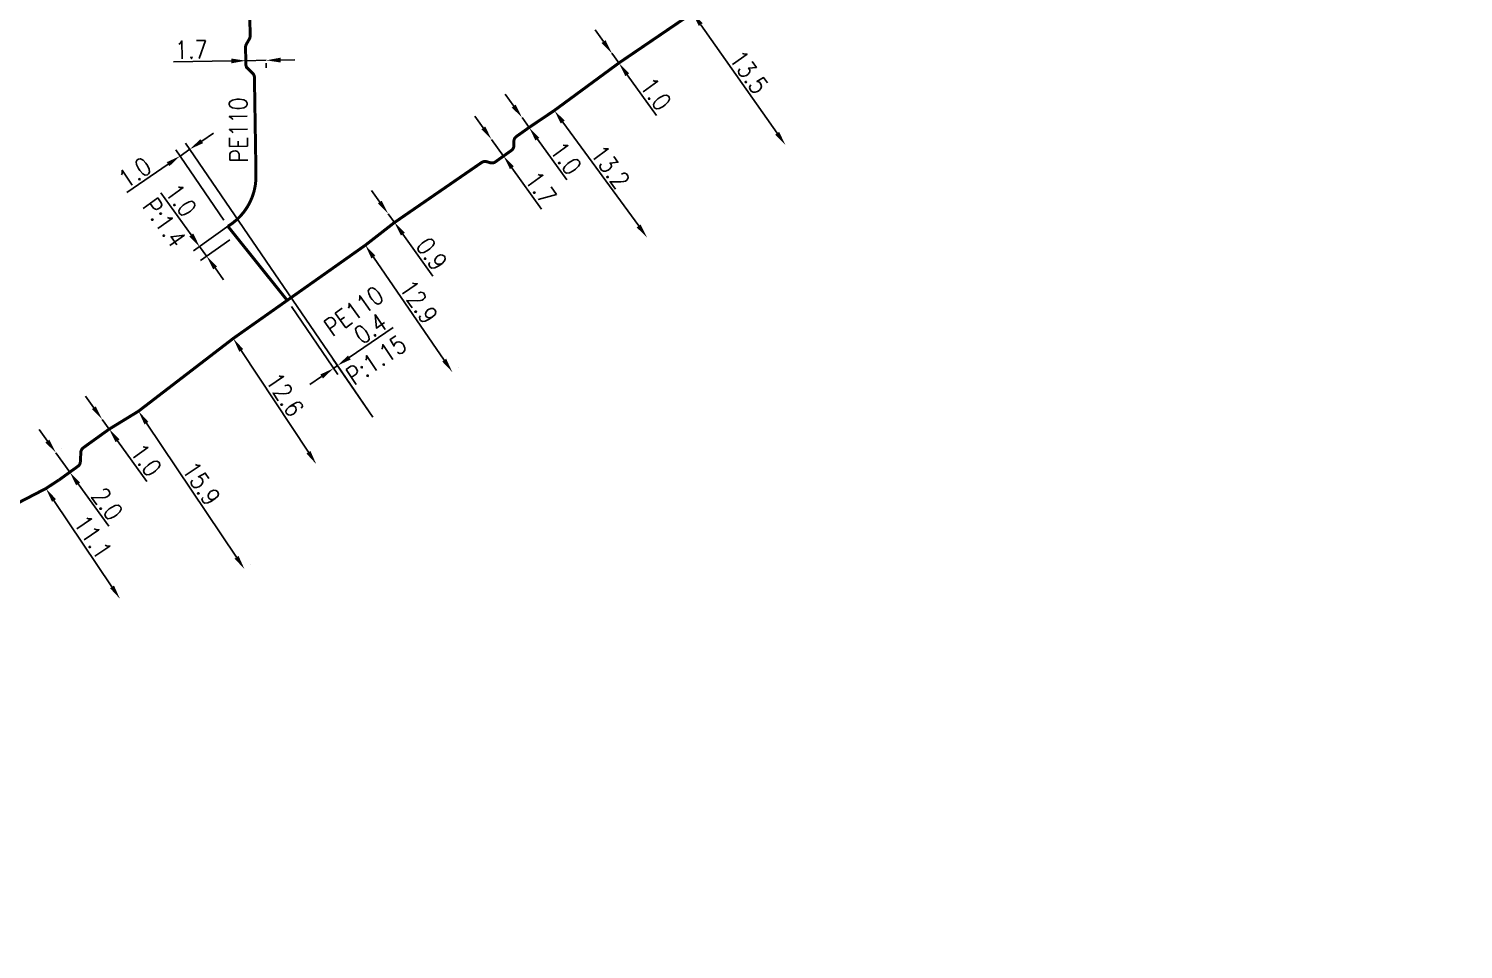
# Model space of a CAD drawing. Header units: millimetres. Extents: x 133989 to 135004, y 130988 to 132014.
# Drawn here: x 134310.6 to 134430.5, y 131498.8 to 131575.8 of the extents above; entities that cross this region are included whole.
import ezdxf

# ---------------------------------------------------------------- set-up
doc = ezdxf.new("R2010")
doc.units = ezdxf.units.MM
doc.header["$PDMODE"] = 34
doc.linetypes.add('L_25_PE', pattern=[2000, 1000, 1000])
doc.layers.get('Defpoints').update_dxf_attribs({"linetype": 'CONTINUOUS'})
doc.layers.add('L_150', color=1, linetype='CONTINUOUS')
doc.styles.get("Standard").update_dxf_attribs({"font": 'romans.shx', "width": 0.85})
doc.dimstyles.get("Standard").update_dxf_attribs({"dimtxt": 1.5, "dimasz": 1.2, "dimexe": 0.625, "dimexo": 0.625, "dimgap": 0.25, "dimtad": 1, "dimdec": 1, "dimzin": 0, "dimdsep": 46, "dimtxsty": 'Standard', "dimcen": -0.5, "dimadec": 0, "dimazin": 0, "dimtfac": 1, "dimtdec": 1, "dimtmove": 0, "dimatfit": 3, "dimfxl": 0, "dimtolj": 1, "dimtzin": 0, "dimarcsym": 0})

# ---------------------------------------------------------------- blocks, each defined once
blk = doc.blocks.new('*D29')
at = {"layer": 'Defpoints', "color": 0, "linetype": 'Continuous', "transparency": 16777216}
for p in [(134366.09, 131577.07), (134373.86, 131566.03), (134373.86, 131566.03)]:
    blk.add_point(p, dxfattribs=at)
at = {"layer": 'L_150', "color": 0, "linetype": 'Continuous', "lineweight": -2, "transparency": 16777216}
blk.add_line((134366.78, 131576.09), (134373.16, 131567.01), dxfattribs=at)
at = {"layer": 'L_150', "color": 0, "linetype": 'Continuous', "transparency": 16777216}
for points in [[(134366.94, 131576.21), (134366.61, 131575.98), (134366.09, 131577.07)], [(134373.33, 131567.13), (134373, 131566.9), (134373.86, 131566.03)]]:
    blk.add_solid(points, dxfattribs=at)
at = {"layer": 'L_150', "color": 0, "linetype": 'Continuous', "transparency": 16777216, "insert": (134370.79, 131572.13), "char_height": 1.5, "attachment_point": 5, "rotation": 305.1283}
blk.add_mtext('\\A1;13.5', dxfattribs=at)
blk = doc.blocks.new('*D30')
at = {"layer": 'Defpoints', "color": 0, "linetype": 'Continuous', "transparency": 16777216}
for p in [(134354.54, 131568.92), (134362.29, 131558.3), (134362.29, 131558.3)]:
    blk.add_point(p, dxfattribs=at)
at = {"layer": 'L_150', "color": 0, "linetype": 'Continuous', "lineweight": -2, "transparency": 16777216}
for p, q in [((134354.03, 131568.55), (134354.03, 131568.55)), ((134355.24, 131567.95), (134361.59, 131559.27))]:
    blk.add_line(p, q, dxfattribs=at)
at = {"layer": 'L_150', "color": 0, "linetype": 'Continuous', "transparency": 16777216}
for points in [[(134355.41, 131568.07), (134355.08, 131567.83), (134354.54, 131568.92)], [(134361.75, 131559.39), (134361.42, 131559.15), (134362.29, 131558.3)]]:
    blk.add_solid(points, dxfattribs=at)
at = {"layer": 'L_150', "color": 0, "linetype": 'Continuous', "transparency": 16777216, "insert": (134359.22, 131564.2), "char_height": 1.5, "attachment_point": 5, "rotation": 306.1568}
blk.add_mtext('\\A1;13.2', dxfattribs=at)
blk = doc.blocks.new('*D31')
at = {"layer": 'Defpoints', "color": 0, "linetype": 'Continuous', "transparency": 16777216}
for p in [(134349.3, 131566.49), (134349.3, 131566.49), (134350.29, 131565.11)]:
    blk.add_point(p, dxfattribs=at)
at = {"layer": 'L_150', "color": 0, "linetype": 'Continuous', "lineweight": -2, "transparency": 16777216}
for p, q in [((134348.6, 131567.47), (134347.9, 131568.44)), ((134349.3, 131566.49), (134350.29, 131565.11)), ((134350.99, 131564.13), (134353.48, 131560.66))]:
    blk.add_line(p, q, dxfattribs=at)
at = {"layer": 'L_150', "color": 0, "linetype": 'Continuous', "transparency": 16777216}
for points in [[(134348.76, 131567.58), (134348.44, 131567.35), (134349.3, 131566.49)], [(134351.15, 131564.25), (134350.83, 131564.02), (134350.29, 131565.11)]]:
    blk.add_solid(points, dxfattribs=at)
at = {"layer": 'L_150', "color": 0, "linetype": 'Continuous', "transparency": 16777216, "insert": (134353.42, 131562.45), "char_height": 1.5, "attachment_point": 5, "rotation": 305.6383}
blk.add_mtext('\\A1;1.7', dxfattribs=at)
blk = doc.blocks.new('*D32')
at = {"layer": 'Defpoints', "color": 0, "linetype": 'Continuous', "transparency": 16777216}
for p in [(134340.65, 131560.29), (134340.65, 131560.29), (134341.18, 131559.56)]:
    blk.add_point(p, dxfattribs=at)
at = {"layer": 'L_150', "color": 0, "linetype": 'Continuous', "lineweight": -2, "transparency": 16777216}
for p, q in [((134339.95, 131561.27), (134339.25, 131562.24)), ((134340.65, 131560.29), (134341.18, 131559.56)), ((134341.87, 131558.59), (134344.39, 131555.08))]:
    blk.add_line(p, q, dxfattribs=at)
at = {"layer": 'L_150', "color": 0, "linetype": 'Continuous', "transparency": 16777216}
for points in [[(134340.11, 131561.38), (134339.79, 131561.15), (134340.65, 131560.29)], [(134342.04, 131558.7), (134341.71, 131558.47), (134341.18, 131559.56)]]:
    blk.add_solid(points, dxfattribs=at)
at = {"layer": 'L_150', "color": 0, "linetype": 'Continuous', "transparency": 16777216, "insert": (134344.29, 131556.93), "char_height": 1.5, "attachment_point": 5, "rotation": 305.6383}
blk.add_mtext('\\A1;0.9', dxfattribs=at)
blk = doc.blocks.new('*D33')
at = {"layer": 'Defpoints', "color": 0, "linetype": 'Continuous', "transparency": 16777216}
for p in [(134338.74, 131557.66), (134346.01, 131547.06), (134346.01, 131547.06)]:
    blk.add_point(p, dxfattribs=at)
at = {"layer": 'L_150', "color": 0, "linetype": 'Continuous', "lineweight": -2, "transparency": 16777216}
for p, q in [((134339.42, 131556.67), (134345.33, 131548.05)), ((134346.53, 131547.42), (134346.53, 131547.42))]:
    blk.add_line(p, q, dxfattribs=at)
at = {"layer": 'L_150', "color": 0, "linetype": 'Continuous', "transparency": 16777216}
for points in [[(134339.58, 131556.78), (134339.25, 131556.55), (134338.74, 131557.66)], [(134345.5, 131548.17), (134345.17, 131547.94), (134346.01, 131547.06)]]:
    blk.add_solid(points, dxfattribs=at)
at = {"layer": 'L_150', "color": 0, "linetype": 'Continuous', "transparency": 16777216, "insert": (134343.2, 131552.93), "char_height": 1.5, "attachment_point": 5, "rotation": 304.478}
blk.add_mtext('\\A1;12.9', dxfattribs=at)
blk = doc.blocks.new('*D34')
at = {"layer": 'Defpoints', "color": 0, "linetype": 'Continuous', "transparency": 16777216}
for p in [(134327.7, 131549.87), (134334.64, 131539.36), (134334.64, 131539.36)]:
    blk.add_point(p, dxfattribs=at)
at = {"layer": 'L_150', "color": 0, "linetype": 'Continuous', "lineweight": -2, "transparency": 16777216}
blk.add_line((134328.37, 131548.87), (134333.98, 131540.36), dxfattribs=at)
at = {"layer": 'L_150', "color": 0, "linetype": 'Continuous', "transparency": 16777216}
for points in [[(134328.53, 131548.98), (134328.2, 131548.76), (134327.7, 131549.87)], [(134334.15, 131540.47), (134333.82, 131540.25), (134334.64, 131539.36)]]:
    blk.add_solid(points, dxfattribs=at)
at = {"layer": 'L_150', "color": 0, "linetype": 'Continuous', "transparency": 16777216, "insert": (134332.01, 131545.17), "char_height": 1.5, "attachment_point": 5, "rotation": 303.4268}
blk.add_mtext('\\A1;12.6', dxfattribs=at)
blk = doc.blocks.new('*D35')
at = {"layer": 'Defpoints', "color": 0, "linetype": 'Continuous', "transparency": 16777216}
for p in [(134332.21, 131553.05), (134336.41, 131547.6), (134339.72, 131542.76)]:
    blk.add_point(p, dxfattribs=at)
at = {"layer": 'L_150', "color": 0, "linetype": 'Continuous', "lineweight": -2, "transparency": 16777216}
for p, q in [((134332.56, 131552.53), (134336.44, 131546.86)), ((134337.4, 131548.28), (134341.06, 131550.78)), ((134339.36, 131543.28), (134336.06, 131548.12)), ((134336.08, 131547.37), (134336.41, 131547.6)), ((134335.09, 131546.7), (134334.1, 131546.02))]:
    blk.add_line(p, q, dxfattribs=at)
at = {"layer": 'L_150', "color": 0, "linetype": 'Continuous', "transparency": 16777216}
for points in [[(134337.29, 131548.44), (134337.52, 131548.11), (134336.41, 131547.6)], [(134334.98, 131546.86), (134335.2, 131546.53), (134336.08, 131547.37)]]:
    blk.add_solid(points, dxfattribs=at)
at = {"layer": 'L_150', "color": 0, "linetype": 'Continuous', "transparency": 16777216, "insert": (134339.17, 131550.69), "char_height": 1.5, "attachment_point": 5, "rotation": 34.3249}
blk.add_mtext('\\A1;0.4', dxfattribs=at)
blk = doc.blocks.new('*D36')
at = {"layer": 'Defpoints', "color": 0, "linetype": 'Continuous', "transparency": 16777216}
for p in [(134328.74, 131573.46), (134330.44, 131573.49), (134330.45, 131573.11)]:
    blk.add_point(p, dxfattribs=at)
at = {"layer": 'L_150', "color": 0, "linetype": 'Continuous', "lineweight": -2, "transparency": 16777216}
for p, q in [((134327.55, 131573.06), (134322.71, 131572.98)), ((134330.45, 131573.11), (134328.75, 131573.08)), ((134328.75, 131572.83), (134328.76, 131572.45)), ((134330.45, 131572.86), (134330.46, 131572.48)), ((134331.65, 131573.13), (134332.85, 131573.15))]:
    blk.add_line(p, q, dxfattribs=at)
at = {"layer": 'L_150', "color": 0, "linetype": 'Continuous', "transparency": 16777216}
for points in [[(134327.54, 131573.26), (134327.55, 131572.86), (134328.75, 131573.08)], [(134331.65, 131573.33), (134331.65, 131572.93), (134330.45, 131573.11)]]:
    blk.add_solid(points, dxfattribs=at)
at = {"layer": 'L_150', "color": 0, "linetype": 'Continuous', "transparency": 16777216, "insert": (134324.19, 131574), "char_height": 1.5, "attachment_point": 5, "rotation": 0.9617}
blk.add_mtext('\\A1;1.7', dxfattribs=at)
blk = doc.blocks.new('*D37')
at = {"layer": 'Defpoints', "color": 0, "linetype": 'Continuous', "transparency": 16777216}
for p in [(134319.78, 131543.79), (134328.64, 131530.59), (134328.64, 131530.59)]:
    blk.add_point(p, dxfattribs=at)
at = {"layer": 'L_150', "color": 0, "linetype": 'Continuous', "lineweight": -2, "transparency": 16777216}
for p, q in [((134319.26, 131543.44), (134319.26, 131543.44)), ((134320.45, 131542.79), (134327.97, 131531.58)), ((134329.16, 131530.94), (134329.16, 131530.94))]:
    blk.add_line(p, q, dxfattribs=at)
at = {"layer": 'L_150', "color": 0, "linetype": 'Continuous', "transparency": 16777216}
for points in [[(134320.61, 131542.9), (134320.28, 131542.68), (134319.78, 131543.79)], [(134328.14, 131531.7), (134327.81, 131531.47), (134328.64, 131530.59)]]:
    blk.add_solid(points, dxfattribs=at)
at = {"layer": 'L_150', "color": 0, "linetype": 'Continuous', "transparency": 16777216, "insert": (134325.04, 131537.75), "char_height": 1.5, "attachment_point": 5, "rotation": 303.8776}
blk.add_mtext('\\A1;15.9', dxfattribs=at)
blk = doc.blocks.new('*D38')
at = {"layer": 'Defpoints', "color": 0, "linetype": 'Continuous', "transparency": 16777216}
for p in [(134316.74, 131543.1), (134316.74, 131543.1), (134317.33, 131542.29)]:
    blk.add_point(p, dxfattribs=at)
at = {"layer": 'L_150', "color": 0, "linetype": 'Continuous', "lineweight": -2, "transparency": 16777216}
for p, q in [((134316.04, 131544.07), (134315.34, 131545.05)), ((134316.74, 131543.1), (134317.33, 131542.29)), ((134318.03, 131541.31), (134320.47, 131537.91))]:
    blk.add_line(p, q, dxfattribs=at)
at = {"layer": 'L_150', "color": 0, "linetype": 'Continuous', "transparency": 16777216}
for points in [[(134316.21, 131544.19), (134315.88, 131543.96), (134316.74, 131543.1)], [(134318.19, 131541.43), (134317.86, 131541.2), (134317.33, 131542.29)]]:
    blk.add_solid(points, dxfattribs=at)
at = {"layer": 'L_150', "color": 0, "linetype": 'Continuous', "transparency": 16777216, "insert": (134320.41, 131539.71), "char_height": 1.5, "attachment_point": 5, "rotation": 305.6997}
blk.add_mtext('\\A1;1.0', dxfattribs=at)
blk = doc.blocks.new('*D39')
at = {"layer": 'Defpoints', "color": 0, "linetype": 'Continuous', "transparency": 16777216}
for p in [(134312.86, 131540.31), (134312.87, 131540.32), (134314.03, 131538.69)]:
    blk.add_point(p, dxfattribs=at)
at = {"layer": 'L_150', "color": 0, "linetype": 'Continuous', "lineweight": -2, "transparency": 16777216}
for p, q in [((134312.17, 131541.29), (134311.47, 131542.26)), ((134312.87, 131540.32), (134314.03, 131538.69)), ((134313.37, 131540.68), (134313.37, 131540.68)), ((134314.73, 131537.72), (134317.29, 131534.17))]:
    blk.add_line(p, q, dxfattribs=at)
at = {"layer": 'L_150', "color": 0, "linetype": 'Continuous', "transparency": 16777216}
for points in [[(134312.33, 131541.41), (134312, 131541.17), (134312.87, 131540.32)], [(134314.9, 131537.83), (134314.57, 131537.6), (134314.03, 131538.69)]]:
    blk.add_solid(points, dxfattribs=at)
at = {"layer": 'L_150', "color": 0, "linetype": 'Continuous', "transparency": 16777216, "insert": (134317.17, 131536.04), "char_height": 1.5, "attachment_point": 5, "rotation": 305.6997}
blk.add_mtext('\\A1;2.0', dxfattribs=at)
blk = doc.blocks.new('*D40')
at = {"layer": 'Defpoints', "color": 0, "linetype": 'Continuous', "transparency": 16777216}
for p in [(134312.04, 131537.33), (134318.23, 131528.11), (134318.23, 131528.11)]:
    blk.add_point(p, dxfattribs=at)
at = {"layer": 'L_150', "color": 0, "linetype": 'Continuous', "lineweight": -2, "transparency": 16777216}
blk.add_line((134312.71, 131536.33), (134317.56, 131529.11), dxfattribs=at)
at = {"layer": 'L_150', "color": 0, "linetype": 'Continuous', "transparency": 16777216}
for points in [[(134312.88, 131536.44), (134312.55, 131536.22), (134312.04, 131537.33)], [(134317.73, 131529.22), (134317.4, 131529), (134318.23, 131528.11)]]:
    blk.add_solid(points, dxfattribs=at)
at = {"layer": 'L_150', "color": 0, "linetype": 'Continuous', "transparency": 16777216, "insert": (134315.97, 131533.28), "char_height": 1.5, "attachment_point": 5, "rotation": 303.8818}
blk.add_mtext('\\A1;11.1', dxfattribs=at)
blk = doc.blocks.new('*D97')
at = {"layer": 'Defpoints', "color": 0, "linetype": 'Continuous', "transparency": 16777216}
for p in [(134324.07, 131565.68), (134327.25, 131559.24), (134339.72, 131542.76)]:
    blk.add_point(p, dxfattribs=at)
at = {"layer": 'L_150', "color": 0, "linetype": 'Continuous', "lineweight": -2, "transparency": 16777216}
for p, q in [((134339.36, 131543.28), (134323.72, 131566.19)), ((134325.06, 131566.35), (134326.05, 131567.03)), ((134326.9, 131559.76), (134322.89, 131565.63)), ((134324.07, 131565.68), (134323.25, 131565.11)), ((134322.25, 131564.44), (134318.8, 131562.07))]:
    blk.add_line(p, q, dxfattribs=at)
at = {"layer": 'L_150', "color": 0, "linetype": 'Continuous', "transparency": 16777216}
for points in [[(134324.95, 131566.52), (134325.18, 131566.19), (134324.07, 131565.68)], [(134322.14, 131564.6), (134322.37, 131564.27), (134323.25, 131565.11)]]:
    blk.add_solid(points, dxfattribs=at)
at = {"layer": 'L_150', "color": 0, "linetype": 'Continuous', "transparency": 16777216, "insert": (134319.47, 131563.74), "char_height": 1.5, "attachment_point": 5, "rotation": 34.3249}
blk.add_mtext('\\A1;1.0', dxfattribs=at)
blk = doc.blocks.new('*D98')
at = {"layer": 'Defpoints', "color": 0, "linetype": 'Continuous', "transparency": 16777216}
for p in [(134328.23, 131559.94), (134327.92, 131558.49), (134324.89, 131557.54)]:
    blk.add_point(p, dxfattribs=at)
at = {"layer": 'L_150', "color": 0, "linetype": 'Continuous', "lineweight": -2, "transparency": 16777216}
for p, q in [((134324.19, 131558.52), (134321.65, 131562.05)), ((134327.72, 131559.58), (134324.39, 131557.18)), ((134327.41, 131558.12), (134324.97, 131556.37)), ((134325.48, 131556.73), (134324.89, 131557.54)), ((134326.18, 131555.76), (134326.88, 131554.78))]:
    blk.add_line(p, q, dxfattribs=at)
at = {"layer": 'L_150', "color": 0, "linetype": 'Continuous', "transparency": 16777216}
for points in [[(134324.36, 131558.64), (134324.03, 131558.4), (134324.89, 131557.54)], [(134326.34, 131555.88), (134326.02, 131555.64), (134325.48, 131556.73)]]:
    blk.add_solid(points, dxfattribs=at)
at = {"layer": 'L_150', "color": 0, "linetype": 'Continuous', "transparency": 16777216, "insert": (134323.34, 131561.42), "char_height": 1.5, "attachment_point": 5, "rotation": 305.7276}
blk.add_mtext('\\A1;1.0', dxfattribs=at)
blk = doc.blocks.new('*D99')
at = {"layer": 'Defpoints', "color": 0, "linetype": 'Continuous', "transparency": 16777216}
for p in [(134351.84, 131568.32), (134351.84, 131568.32), (134352.43, 131567.5)]:
    blk.add_point(p, dxfattribs=at)
at = {"layer": 'L_150', "color": 0, "linetype": 'Continuous', "lineweight": -2, "transparency": 16777216}
for p, q in [((134351.14, 131569.29), (134350.44, 131570.27)), ((134351.84, 131568.32), (134352.43, 131567.5)), ((134353.12, 131566.53), (134355.57, 131563.12))]:
    blk.add_line(p, q, dxfattribs=at)
at = {"layer": 'L_150', "color": 0, "linetype": 'Continuous', "transparency": 16777216}
for points in [[(134351.31, 131569.41), (134350.98, 131569.17), (134351.84, 131568.32)], [(134353.29, 131566.64), (134352.96, 131566.41), (134352.43, 131567.5)]]:
    blk.add_solid(points, dxfattribs=at)
at = {"layer": 'L_150', "color": 0, "linetype": 'Continuous', "transparency": 16777216, "insert": (134355.51, 131564.92), "char_height": 1.5, "attachment_point": 5, "rotation": 305.6322}
blk.add_mtext('\\A1;1.0', dxfattribs=at)
blk = doc.blocks.new('*D100')
at = {"layer": 'Defpoints', "color": 0, "linetype": 'Continuous', "transparency": 16777216}
for p in [(134359.35, 131573.7), (134359.35, 131573.7), (134359.94, 131572.89)]:
    blk.add_point(p, dxfattribs=at)
at = {"layer": 'L_150', "color": 0, "linetype": 'Continuous', "lineweight": -2, "transparency": 16777216}
for p, q in [((134358.65, 131574.67), (134357.96, 131575.65)), ((134359.35, 131573.7), (134359.94, 131572.89)), ((134360.64, 131571.91), (134363.08, 131568.51))]:
    blk.add_line(p, q, dxfattribs=at)
at = {"layer": 'L_150', "color": 0, "linetype": 'Continuous', "transparency": 16777216}
for points in [[(134358.82, 131574.79), (134358.49, 131574.56), (134359.35, 131573.7)], [(134360.8, 131572.03), (134360.47, 131571.79), (134359.94, 131572.89)]]:
    blk.add_solid(points, dxfattribs=at)
at = {"layer": 'L_150', "color": 0, "linetype": 'Continuous', "transparency": 16777216, "insert": (134363.02, 131570.3), "char_height": 1.5, "attachment_point": 5, "rotation": 305.6322}
blk.add_mtext('\\A1;1.0', dxfattribs=at)

msp = doc.modelspace()

# ---------------------------------------------------------------- linework, layer by layer
at = {"layer": 'L_150', "linetype": 'L_25_PE', "flags": 128}
for points in [[(134332.21, 131553.05, 0.25, 0.25, 0), (134327.25, 131559.24, 0.25, 0.25, 0), (134327.25, 131559.24, 0.25, 0.25, 0), (134327.25, 131559.24, 0.25, 0.25, 0), (134327.25, 131559.24, 0.25, 0.25, 0), (134327.25, 131559.24, 0.25, 0.25, 0.269834), (134329.6, 131563.56, 0.25, 0.25, 0), (134329.6, 131563.56, 0.25, 0.25, 0), (134329.47, 131571.68, 0.25, 0.25, 0.197895), (134329.32, 131572.03, 0.25, 0.25, 0), (134328.9, 131572.44, 0.25, 0.25, -0.198325), (134328.75, 131572.79, 0.25, 0.25, 0), (134328.74, 131573.46, 0.25, 0.25, 0), (134328.73, 131574.19, 0.25, 0.25, -0.13304), (134328.79, 131574.45, 0.25, 0.25, 0), (134329.05, 131574.9, 0.25, 0.25, 0.13354), (134329.11, 131575.15, 0.25, 0.25, 0), (134329.09, 131576.57, 0.25, 0.25, 0), (134329.64, 131582.43, 0.25, 0.25, 0), (134329.59, 131587.36, 0.25, 0.25, 0), (134329.56, 131590.36, 0.25, 0.25, 0), (134329.56, 131590.36, 0.25, 0.25, 0), (134328.93, 131594.72, 0.25, 0.25, 0), (134329.44, 131597.6, 0.25, 0.25, 0), (134329.34, 131606.14, 0.25, 0.25, 0), (134328.81, 131628.06, 0.25, 0.25, 0), (134328.89, 131630.07, 0.25, 0.25, 0), (134328.5, 131653.05, 0.25, 0.25, 0), (134328.22, 131657.76, 0.25, 0.25, 0), (134328.13, 131668.96, 0.25, 0.25, 0), (134327.8, 131676.41, 0, 0, 0)], [(134256.75, 131499.65, 0.25, 0.25, 0), (134257.22, 131499, 0.25, 0.25, 0), (134259.81, 131500.87, 0.25, 0.25, 0), (134260.53, 131501.7, 0.25, 0.25, 0), (134272.98, 131510.37, 0.25, 0.25, 0), (134275.31, 131512.05, 0.25, 0.25, -0.271571), (134275.81, 131512.1, 0.25, 0.25, 0), (134276.38, 131511.83, 0.25, 0.25, 0.271571), (134276.89, 131511.88, 0.25, 0.25, 0), (134277.53, 131512.34, 0.25, 0.25, 0), (134277.53, 131512.34, 0.25, 0.25, 0), (134277.98, 131512.66, 0.25, 0.25, 0.189416), (134278.18, 131512.97, 0.25, 0.25, 0), (134278.22, 131513.17, 0.25, 0.25, 0), (134278.22, 131513.17, 0.25, 0.25, 0), (134279.37, 131515.26, 0.25, 0.25, 0), (134285.17, 131519.43, 0.25, 0.25, 0), (134289.22, 131522.1, 0.25, 0.25, 0), (134304.97, 131533.66, 0.25, 0.25, 0), (134312.04, 131537.33, 0.25, 0.25, 0), (134313.14, 131538.05, 0.25, 0.25, 0.010221), (134313.16, 131538.06, 0.25, 0.25, 0), (134314.03, 131538.69, 0.25, 0.25, 0), (134314.71, 131539.18, 0.25, 0.25, 0.228145), (134314.92, 131539.56, 0.25, 0.25, 0), (134314.96, 131540.35, 0.25, 0.25, -0.228145), (134315.17, 131540.74, 0.25, 0.25, 0), (134317.33, 131542.29, 0.25, 0.25, 0), (134319.78, 131543.79, 0.25, 0.25, 0), (134327.7, 131549.87, 0.25, 0.25, 0), (134332.21, 131553.05, 0.25, 0.25, 0), (134338.74, 131557.66, 0.25, 0.25, 0), (134341.18, 131559.56, 0.25, 0.25, 0), (134348.46, 131564.57, 0.25, 0.25, -0.223959), (134348.88, 131564.64, 0.25, 0.25, 0), (134349.19, 131564.55, 0.25, 0.25, 0.229104), (134349.62, 131564.63, 0.25, 0.25, 0), (134350.29, 131565.11, 0.25, 0.25, 0), (134350.95, 131565.58, 0.25, 0.25, 0.243095), (134351.16, 131565.99, 0.25, 0.25, 0), (134351.16, 131566.33, 0.25, 0.25, -0.242241), (134351.36, 131566.74, 0.25, 0.25, 0), (134352.43, 131567.5, 0.25, 0.25, 0), (134354.54, 131568.92, 0.25, 0.25, 0), (134359.94, 131572.89, 0.25, 0.25, 0), (134366.09, 131577.07, 0.25, 0.25, 0), (134379.48, 131586.9, 0.25, 0.25, 0), (134381.51, 131588.26, 0.25, 0.25, 0), (134382.47, 131588.3, 0.25, 0.25, 0), (134382.47, 131588.3, 0.25, 0.25, 0), (134382.47, 131588.3, 0.25, 0.25, 0), (134384.59, 131589.81, 0.25, 0.25, 0), (134384.59, 131589.81, 0.25, 0.25, 0), (134384.59, 131589.81, 0.25, 0.25, 0), (134385.02, 131590.57, 0.25, 0.25, 0), (134385.47, 131590.86, 0.25, 0.25, 0), (134395.98, 131597.85, 0.25, 0.25, 0), (134403.37, 131603.37, 0.25, 0.25, 0), (134411.96, 131605.85, 0.25, 0.25, 0), (134423.31, 131607.74, 0.25, 0.25, 0), (134435.42, 131609.96, 0.25, 0.25, 0), (134450.21, 131612.47, 0.25, 0.25, 0), (134456.08, 131613.57, 0.25, 0.25, 0), (134456.29, 131613.38, 0.25, 0.25, 0), (134462.02, 131614.36, 0.25, 0.25, 0), (134469.01, 131615.67, 0.25, 0.25, 0), (134474.35, 131616.36, 0.25, 0.25, 0), (134479.47, 131617.15, 0.25, 0.25, 0), (134491.82, 131619.4, 0.25, 0.25, 0), (134502.54, 131621.24, 0.25, 0.25, 0), (134513.78, 131623.05, 0.25, 0.25, 0), (134515.79, 131623.38, 0.25, 0.25, 0), (134515.55, 131624.89, 0.25, 0.25, 0), (134519.39, 131625.58, 0.25, 0.25, 0), (134537.15, 131628.77, 0.25, 0.25, 0), (134537.09, 131627.16, 0.25, 0.25, 0), (134538.1, 131627.32, 0.25, 0.25, 0), (134538.04, 131626.35, 0.25, 0.25, 0), (134538.12, 131618.93, 0, 0, 0)]]:
    msp.add_lwpolyline(points, format="xyseb", dxfattribs=at)

# ---------------------------------------------------------------- texts
at = {"layer": 'L_150', "linetype": 'Continuous', "width": 0.85}
for s, rotation, p in [('PE110', 90.5637, (134328.91, 131564.56)), ('P:1.4', 305.7276, (134320.05, 131560.91)), ('PE110', 35.498, (134335.99, 131549.96)), ('P:1.15', 34.3249, (134337.79, 131545.9))]:
    msp.add_text(s, height=1.5, rotation=rotation, dxfattribs=at).set_placement(p)

# ---------------------------------------------------------------- dimensions: what is measured, and where the dimension line sits
at = {"layer": 'L_150', "linetype": 'Continuous'}
for base, p1, p2, angle, picture, middle in [((134373.86, 131566.03), (134366.09, 131577.07), (134373.86, 131566.03), 125.1283, '*D29', (134369.97, 131571.55)), ((134330.45, 131573.11), (134328.74, 131573.46), (134330.44, 131573.49), 180.9617, '*D36', (134324.2, 131573)), ((134359.35, 131573.7), (134359.94, 131572.89), (134359.35, 131573.7), 305.6322, '*D100', (134362.21, 131569.72)), ((134351.84, 131568.32), (134352.43, 131567.5), (134351.84, 131568.32), 305.6322, '*D99', (134354.69, 131564.34)), ((134362.294, 131558.302), (134354.5355, 131568.9194), (134362.294, 131558.302), 126.1568, '*D30', (134358.4148, 131563.6107)), ((134349.3, 131566.49), (134350.29, 131565.11), (134349.3, 131566.49), 305.6383, '*D31', (134352.61, 131561.87)), ((134324.07, 131565.68), (134327.25, 131559.24), (134339.72, 131542.76), 214.3249, '*D97', (134320.03, 131562.92)), ((134324.89, 131557.54), (134327.92, 131558.49), (134328.23, 131559.94), 305.7276, '*D98', (134322.52, 131560.84)), ((134340.65, 131560.29), (134341.18, 131559.56), (134340.65, 131560.29), 305.6383, '*D32', (134343.48, 131556.35)), ((134346.01, 131547.06), (134338.74, 131557.66), (134346.01, 131547.06), 124.478, '*D33', (134342.37, 131552.36)), ((134336.41, 131547.6), (134332.21, 131553.05), (134339.72, 131542.76), 214.3249, '*D35', (134339.73, 131549.87)), ((134334.64, 131539.36), (134327.7, 131549.87), (134334.64, 131539.36), 123.4268, '*D34', (134331.17, 131544.61)), ((134316.74, 131543.1), (134317.33, 131542.29), (134316.74, 131543.1), 305.6997, '*D38', (134319.6, 131539.13)), ((134328.64, 131530.59), (134319.78, 131543.79), (134328.64, 131530.59), 123.8776, '*D37', (134324.21, 131537.19)), ((134312.87, 131540.32), (134314.03, 131538.69), (134312.86, 131540.31), 305.6997, '*D39', (134316.36, 131535.45)), ((134318.23, 131528.11), (134312.04, 131537.33), (134318.23, 131528.11), 123.8818, '*D40', (134315.14, 131532.72))]:
    dim = msp.add_linear_dim(base=base, p1=p1, p2=p2, angle=angle, dimstyle='Standard', dxfattribs=at)
    dim.commit()
    dim.dimension.update_dxf_attribs({"geometry": picture, "text_midpoint": middle, "dimtype": 160})

doc.saveas('drawing.dxf')
